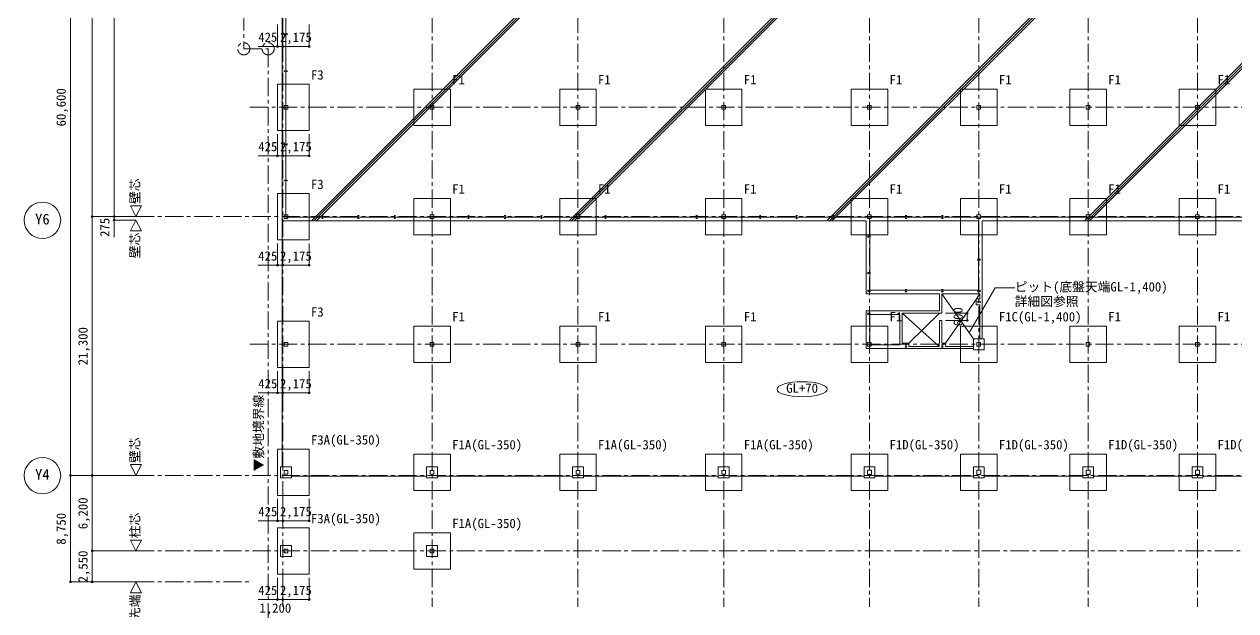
# Model space of a CAD drawing. Units: millimetres at full size, sheet at 1:300. Extents: x -272537 to 274500, y -185098 to 187500.
# Drawn here: x 43021 to 142749, y 77224 to 125473 of the extents above; entities that cross this region are included whole.
import ezdxf
from ezdxf.enums import TextEntityAlignment as Align

# ---------------------------------------------------------------- set-up
doc = ezdxf.new("R2010")
doc.units = ezdxf.units.MM
doc.header["$LTSCALE"] = 300
doc.header["$PDMODE"] = 32
doc.header["$PDSIZE"] = 150
doc.linetypes.add('CHAIN1', pattern=[8, 5, -1, 1, -1])
for name, color, linetype, lineweight in [('0-0_基準線', 7, 'Continuous', 9), ('0-1_躯体', 2, 'Continuous', 9), ('0-2_間仕切り', 7, 'Continuous', 9), ('0-6_文字', 2, 'Continuous', 5), ('0-7_寸法', 2, 'Continuous', 5), ('0-8_補助線', 4, 'Continuous', 5), ('0-C_ガス設備', 7, 'Continuous', 9), ('0-D_防災設備', 6, 'CHAIN1', 20), ('0-F_', 4, 'CHAIN1', 5), ('1-0_基準線', 3, 'Continuous', 13), ('1-7_寸法', 4, 'Continuous', 5)]:
    doc.layers.add(name, color=color, linetype=linetype, lineweight=lineweight)
doc.layers.add('8-0_基準線', color=2, linetype='Continuous')
doc.styles.add('ＭＳ ゴシック', font='')
doc.styles.get('ＭＳ ゴシック').set_extended_font_data('MS Gothic')

# ---------------------------------------------------------------- blocks, each defined once
blk = doc.blocks.new('12')
at = {"layer": '0-7_寸法', "color": 7, "lineweight": 9}
blk.add_lwpolyline([(187.5, 450), (-712.5, 0), (187.5, -450)], close=True, dxfattribs=at)

msp = doc.modelspace()

# ---------------------------------------------------------------- linework, layer by layer
at = {"layer": '0-0_基準線'}
for p, q in [((64421.9, 124605.8), (64421.9, 124730.8)), ((64421.9, 124668.3), (64671.9, 124668.3)), ((64671.9, 124605.8), (64671.9, 124730.8)), ((64421.9, 121555.8), (64421.9, 121680.8)), ((64671.9, 121555.8), (64671.9, 121680.8)), ((64421.9, 121618.3), (64671.9, 121618.3)), ((64421.9, 115530.8), (64421.9, 115655.8)), ((64421.9, 115593.3), (64671.9, 115593.3)), ((64671.9, 115530.8), (64671.9, 115655.8)), ((64421.9, 112555.8), (64421.9, 112680.8)), ((64421.9, 112618.3), (64671.9, 112618.3)), ((64671.9, 112555.8), (64671.9, 112680.8)), ((67509.4, 109743.3), (67634.4, 109743.3)), ((67571.9, 109743.3), (67571.9, 109493.3)), ((70459.4, 109743.3), (70584.4, 109743.3)), ((70521.9, 109743.3), (70521.9, 109493.3)), ((73459.4, 109743.3), (73584.4, 109743.3)), ((73521.9, 109743.3), (73521.9, 109493.3)), ((79534.4, 109743.3), (79659.4, 109743.3)), ((79596.9, 109743.3), (79596.9, 109493.3)), ((82534.4, 109743.3), (82659.4, 109743.3)), ((82596.9, 109743.3), (82596.9, 109493.3)), ((85534.4, 109743.3), (85659.4, 109743.3)), ((85596.9, 109743.3), (85596.9, 109493.3)), ((90809.4, 109743.3), (90934.4, 109743.3)), ((90871.9, 109743.3), (90871.9, 109493.3)), ((98309.4, 109743.3), (98434.4, 109743.3)), ((98371.9, 109743.3), (98371.9, 109493.3)), ((103534.4, 109743.3), (103659.4, 109743.3)), ((103596.9, 109743.3), (103596.9, 109493.3)), ((106534.4, 109743.3), (106659.4, 109743.3)), ((106596.9, 109743.3), (106596.9, 109493.3)), ((109534.4, 109743.3), (109659.4, 109743.3)), ((109596.9, 109743.3), (109596.9, 109493.3)), ((115534.4, 109743.3), (115659.4, 109743.3)), ((115596.9, 109743.3), (115596.9, 109493.3)), ((118534.4, 109743.3), (118659.4, 109743.3)), ((118596.9, 109743.3), (118596.9, 109493.3)), ((67509.4, 109493.3), (67634.4, 109493.3)), ((70459.4, 109493.3), (70584.4, 109493.3)), ((73459.4, 109493.3), (73584.4, 109493.3)), ((79534.4, 109493.3), (79659.4, 109493.3)), ((82534.4, 109493.3), (82659.4, 109493.3)), ((85534.4, 109493.3), (85659.4, 109493.3)), ((90809.4, 109493.3), (90934.4, 109493.3)), ((98309.4, 109493.3), (98434.4, 109493.3)), ((103534.4, 109493.3), (103659.4, 109493.3)), ((106534.4, 109493.3), (106659.4, 109493.3)), ((109534.4, 109493.3), (109659.4, 109493.3)), ((115534.4, 109493.3), (115659.4, 109493.3)), ((118534.4, 109493.3), (118659.4, 109493.3)), ((112421.9, 88793.3), (112771.9, 88793.3)), ((112421.9, 88443.3), (112421.9, 88793.3)), ((121421.9, 88793.3), (121771.9, 88793.3)), ((121771.9, 88793.3), (121771.9, 88443.3)), ((130421.9, 88793.3), (130771.9, 88793.3)), ((130421.9, 88443.3), (130421.9, 88793.3)), ((139421.9, 88793.3), (139771.9, 88793.3)), ((139421.9, 88443.3), (139421.9, 88793.3))]:
    msp.add_line(p, q, dxfattribs=at)
at = {"layer": '0-0_基準線', "color": 3, "lineweight": 13}
for p, q in [((112480.9, 107935.2), (112471.9, 107935.2)), ((112480.9, 108021.2), (112480.9, 108085.2)), ((112480.9, 107999.2), (112480.9, 107935.2)), ((112648.9, 108013.2), (112488.9, 108013.2)), ((112488.9, 108007.2), (112648.9, 108007.2)), ((112656.9, 108085.2), (112665.9, 108085.2)), ((112656.9, 108021.2), (112656.9, 108085.2)), ((112656.9, 107999.2), (112656.9, 107935.2)), ((112665.9, 107935.2), (112656.9, 107935.2)), ((112665.9, 108085.2), (112665.9, 107935.2)), ((121527.9, 106035), (121527.9, 106185)), ((121527.9, 106185), (121536.9, 106185)), ((121536.9, 106035), (121527.9, 106035)), ((121536.9, 106121), (121536.9, 106185)), ((121536.9, 106099), (121536.9, 106035)), ((121704.9, 106113), (121544.9, 106113)), ((121544.9, 106107), (121704.9, 106107)), ((121712.9, 106185), (121721.9, 106185)), ((121712.9, 106121), (121712.9, 106185)), ((121712.9, 106099), (121712.9, 106035)), ((112480.9, 104935.2), (112471.9, 104935.2)), ((112480.9, 105021.2), (112480.9, 105085.2)), ((112480.9, 104999.2), (112480.9, 104935.2)), ((112648.9, 105013.2), (112488.9, 105013.2)), ((112488.9, 105007.2), (112648.9, 105007.2)), ((112656.9, 105085.2), (112665.9, 105085.2)), ((112656.9, 105021.2), (112656.9, 105085.2)), ((112656.9, 104999.2), (112656.9, 104935.2)), ((112665.9, 104935.2), (112656.9, 104935.2)), ((112665.9, 105085.2), (112665.9, 104935.2)), ((112480.9, 103455.8), (112471.9, 103455.8)), ((112480.9, 103541.8), (112480.9, 103605.8)), ((112480.9, 103519.8), (112480.9, 103455.8)), ((112648.9, 103533.8), (112488.9, 103533.8)), ((112488.9, 103527.8), (112648.9, 103527.8)), ((112656.9, 103605.8), (112665.9, 103605.8)), ((112656.9, 103541.8), (112656.9, 103605.8)), ((112656.9, 103519.8), (112656.9, 103455.8)), ((112665.9, 103455.8), (112656.9, 103455.8)), ((112665.9, 103605.8), (112665.9, 103455.8)), ((115521.9, 103662.3), (115671.9, 103662.3)), ((115521.9, 103653.3), (115521.9, 103662.3)), ((115585.9, 103653.3), (115521.9, 103653.3)), ((115585.9, 103477.3), (115521.9, 103477.3)), ((115593.9, 103645.3), (115593.9, 103485.3)), ((115599.9, 103485.3), (115599.9, 103645.3)), ((115607.9, 103653.3), (115671.9, 103653.3)), ((115607.9, 103477.3), (115671.9, 103477.3)), ((115671.9, 103662.3), (115671.9, 103653.3)), ((115671.9, 103477.3), (115671.9, 103468.3)), ((118521.9, 103662.3), (118671.9, 103662.3)), ((118521.9, 103653.3), (118521.9, 103662.3)), ((118585.9, 103653.3), (118521.9, 103653.3)), ((118585.9, 103477.3), (118521.9, 103477.3)), ((118593.9, 103645.3), (118593.9, 103485.3)), ((118599.9, 103485.3), (118599.9, 103645.3)), ((118607.9, 103653.3), (118671.9, 103653.3)), ((118607.9, 103477.3), (118671.9, 103477.3)), ((118671.9, 103662.3), (118671.9, 103653.3)), ((118671.9, 103477.3), (118671.9, 103468.3)), ((121527.9, 103455.8), (121527.9, 103605.8)), ((121527.9, 103605.8), (121536.9, 103605.8)), ((121536.9, 103455.8), (121527.9, 103455.8)), ((121536.9, 103541.8), (121536.9, 103605.8)), ((121536.9, 103519.8), (121536.9, 103455.8)), ((121704.9, 103533.8), (121544.9, 103533.8)), ((121544.9, 103527.8), (121704.9, 103527.8)), ((121712.9, 103605.8), (121721.9, 103605.8)), ((121712.9, 103541.8), (121712.9, 103605.8)), ((121712.9, 103519.8), (121712.9, 103455.8)), ((112480.9, 101666.8), (112480.9, 101730.8)), ((112656.9, 101730.8), (112665.9, 101730.8)), ((112656.9, 101666.8), (112656.9, 101730.8)), ((112665.9, 101730.8), (112665.9, 101580.8)), ((121527.9, 102551.7), (121527.9, 102701.7)), ((121527.9, 102701.7), (121536.9, 102701.7)), ((121536.9, 102551.7), (121527.9, 102551.7)), ((121536.9, 102637.7), (121536.9, 102701.7)), ((121536.9, 102615.7), (121536.9, 102551.7)), ((121704.9, 102629.7), (121544.9, 102629.7)), ((121544.9, 102623.7), (121704.9, 102623.7)), ((121712.9, 102701.7), (121721.9, 102701.7)), ((121712.9, 102637.7), (121712.9, 102701.7)), ((121712.9, 102615.7), (121712.9, 102551.7)), ((112480.9, 101580.8), (112471.9, 101580.8)), ((112480.9, 101644.8), (112480.9, 101580.8)), ((112648.9, 101658.8), (112488.9, 101658.8)), ((112488.9, 101652.8), (112648.9, 101652.8)), ((112656.9, 101644.8), (112656.9, 101580.8)), ((112665.9, 101580.8), (112656.9, 101580.8)), ((115521.9, 99112.3), (115671.9, 99112.3)), ((115521.9, 99103.3), (115521.9, 99112.3)), ((115585.9, 99103.3), (115521.9, 99103.3)), ((115585.9, 98927.3), (115521.9, 98927.3)), ((115593.9, 99095.3), (115593.9, 98935.3)), ((115599.9, 98935.3), (115599.9, 99095.3)), ((115607.9, 99103.3), (115671.9, 99103.3)), ((115607.9, 98927.3), (115671.9, 98927.3)), ((115671.9, 99112.3), (115671.9, 99103.3)), ((115671.9, 98927.3), (115671.9, 98918.3)), ((118521.9, 99112.3), (118671.9, 99112.3)), ((118521.9, 99103.3), (118521.9, 99112.3)), ((118585.9, 99103.3), (118521.9, 99103.3)), ((118585.9, 98927.3), (118521.9, 98927.3)), ((118593.9, 99095.3), (118593.9, 98935.3)), ((118599.9, 98935.3), (118599.9, 99095.3)), ((118607.9, 99103.3), (118671.9, 99103.3)), ((118607.9, 98927.3), (118671.9, 98927.3)), ((118671.9, 99112.3), (118671.9, 99103.3)), ((118671.9, 98927.3), (118671.9, 98918.3))]:
    msp.add_line(p, q, dxfattribs=at)
at = {"layer": '0-0_基準線'}
for points in [[(64421.9, 118793.3), (64721.9, 118793.3), (64721.9, 118493.3), (64421.9, 118493.3)], [(76446.9, 118793.3), (76746.9, 118793.3), (76746.9, 118493.3), (76446.9, 118493.3)], [(88446.9, 118793.3), (88746.9, 118793.3), (88746.9, 118493.3), (88446.9, 118493.3)], [(100446.9, 118793.3), (100746.9, 118793.3), (100746.9, 118493.3), (100446.9, 118493.3)], [(112446.9, 118793.3), (112746.9, 118793.3), (112746.9, 118493.3), (112446.9, 118493.3)], [(121446.9, 118793.3), (121746.9, 118793.3), (121746.9, 118493.3), (121446.9, 118493.3)], [(130446.9, 118793.3), (130746.9, 118793.3), (130746.9, 118493.3), (130446.9, 118493.3)], [(139446.9, 118793.3), (139746.9, 118793.3), (139746.9, 118493.3), (139446.9, 118493.3)], [(64421.9, 109793.3), (64721.9, 109793.3), (64721.9, 109493.3), (64421.9, 109493.3)], [(76446.9, 109793.3), (76746.9, 109793.3), (76746.9, 109493.3), (76446.9, 109493.3)], [(88446.9, 109793.3), (88746.9, 109793.3), (88746.9, 109493.3), (88446.9, 109493.3)], [(100446.9, 109793.3), (100746.9, 109793.3), (100746.9, 109493.3), (100446.9, 109493.3)], [(112446.9, 109793.3), (112746.9, 109793.3), (112746.9, 109493.3), (112446.9, 109493.3)], [(121446.9, 109793.3), (121746.9, 109793.3), (121746.9, 109493.3), (121446.9, 109493.3)], [(130446.9, 109793.3), (130746.9, 109793.3), (130746.9, 109493.3), (130446.9, 109493.3)], [(139446.9, 109793.3), (139746.9, 109793.3), (139746.9, 109493.3), (139446.9, 109493.3)], [(64421.9, 99293.3), (64721.9, 99293.3), (64721.9, 98993.3), (64421.9, 98993.3)], [(76446.9, 99293.3), (76746.9, 99293.3), (76746.9, 98993.3), (76446.9, 98993.3)], [(88446.9, 99293.3), (88746.9, 99293.3), (88746.9, 98993.3), (88446.9, 98993.3)], [(100446.9, 99293.3), (100746.9, 99293.3), (100746.9, 98993.3), (100446.9, 98993.3)], [(112446.9, 99293.3), (112746.9, 99293.3), (112746.9, 98993.3), (112446.9, 98993.3)], [(121446.9, 99293.3), (121746.9, 99293.3), (121746.9, 98993.3), (121446.9, 98993.3)], [(130446.9, 99293.3), (130746.9, 99293.3), (130746.9, 98993.3), (130446.9, 98993.3)], [(139446.9, 99293.3), (139746.9, 99293.3), (139746.9, 98993.3), (139446.9, 98993.3)], [(64421.9, 88768.3), (64721.9, 88768.3), (64721.9, 88468.3), (64421.9, 88468.3)], [(76446.9, 88768.3), (76746.9, 88768.3), (76746.9, 88468.3), (76446.9, 88468.3)], [(88446.9, 88768.3), (88746.9, 88768.3), (88746.9, 88468.3), (88446.9, 88468.3)], [(100446.9, 88768.3), (100746.9, 88768.3), (100746.9, 88468.3), (100446.9, 88468.3)], [(64421.9, 82293.3), (64721.9, 82293.3), (64721.9, 81993.3), (64421.9, 81993.3)], [(76446.9, 82293.3), (76746.9, 82293.3), (76746.9, 81993.3), (76446.9, 81993.3)]]:
    msp.add_lwpolyline(points, close=True, dxfattribs=at)
at = {"layer": '0-0_基準線', "color": 3, "lineweight": 13}
for points in [[(112471.9, 107935.2), (112471.9, 108085.2), (112480.9, 108085.2)], [(121721.9, 106185), (121721.9, 106035), (121712.9, 106035)], [(112471.9, 104935.2), (112471.9, 105085.2), (112480.9, 105085.2)], [(112471.9, 103455.8), (112471.9, 103605.8), (112480.9, 103605.8)], [(115671.9, 103468.3), (115521.9, 103468.3), (115521.9, 103477.3)], [(118671.9, 103468.3), (118521.9, 103468.3), (118521.9, 103477.3)], [(121721.9, 103605.8), (121721.9, 103455.8), (121712.9, 103455.8)], [(112471.9, 101580.8), (112471.9, 101730.8), (112480.9, 101730.8)], [(121721.9, 102701.7), (121721.9, 102551.7), (121712.9, 102551.7)], [(115671.9, 98918.3), (115521.9, 98918.3), (115521.9, 98927.3)], [(118671.9, 98918.3), (118521.9, 98918.3), (118521.9, 98927.3)]]:
    msp.add_lwpolyline(points, dxfattribs=at)
at = {"layer": '0-0_基準線'}
for points in [[(112771.9, 88793.3), (112771.9, 88443.3), (112421.9, 88443.3)], [(121771.9, 88443.3), (121421.9, 88443.3), (121421.9, 88793.3)], [(130771.9, 88793.3), (130771.9, 88443.3), (130421.9, 88443.3)], [(139771.9, 88793.3), (139771.9, 88443.3), (139421.9, 88443.3)]]:
    msp.add_lwpolyline(points, dxfattribs=at)
at = {"layer": '0-0_基準線', "color": 3, "lineweight": 13}
for centre, start, end in [((112488.9, 108021.2), 180, 270), ((112488.9, 107999.2), 90, 180), ((112648.9, 108021.2), 270, 0), ((112648.9, 107999.2), 0, 90), ((121544.9, 106121), 180, 270), ((121544.9, 106099), 90, 180), ((121704.9, 106121), 270, 0), ((121704.9, 106099), 0, 90), ((112488.9, 105021.2), 180, 270), ((112488.9, 104999.2), 90, 180), ((112648.9, 105021.2), 270, 0), ((112648.9, 104999.2), 0, 90), ((112488.9, 103541.8), 180, 270), ((112488.9, 103519.8), 90, 180), ((112648.9, 103541.8), 270, 0), ((112648.9, 103519.8), 0, 90), ((115585.9, 103645.3), 0, 90), ((115585.9, 103485.3), 270, 0), ((115607.9, 103645.3), 90, 180), ((115607.9, 103485.3), 180, 270), ((118585.9, 103645.3), 0, 90), ((118585.9, 103485.3), 270, 0), ((118607.9, 103645.3), 90, 180), ((118607.9, 103485.3), 180, 270), ((121544.9, 103541.8), 180, 270), ((121544.9, 103519.8), 90, 180), ((121704.9, 103541.8), 270, 0), ((121704.9, 103519.8), 0, 90), ((121544.9, 102637.7), 180, 270), ((121544.9, 102615.7), 90, 180), ((121704.9, 102637.7), 270, 0), ((121704.9, 102615.7), 0, 90), ((112488.9, 101666.8), 180, 270), ((112488.9, 101644.8), 90, 180), ((112648.9, 101666.8), 270, 0), ((112648.9, 101644.8), 0, 90), ((115585.9, 99095.3), 0, 90), ((115585.9, 98935.3), 270, 0), ((115607.9, 99095.3), 90, 180), ((115607.9, 98935.3), 180, 270), ((118585.9, 99095.3), 0, 90), ((118585.9, 98935.3), 270, 0), ((118607.9, 99095.3), 90, 180), ((118607.9, 98935.3), 180, 270)]:
    msp.add_arc(centre, 8, start, end, dxfattribs=at)
at = {"layer": '0-1_躯体', "lineweight": 18}
for p, q in [((75096.9, 120143.3), (75096.9, 117143.3)), ((78096.9, 120143.3), (75096.9, 120143.3)), ((78096.9, 117143.3), (78096.9, 120143.3)), ((87096.9, 120143.3), (87096.9, 117143.3)), ((90096.9, 120143.3), (87096.9, 120143.3)), ((90096.9, 117143.3), (90096.9, 120143.3)), ((99096.9, 120143.3), (99096.9, 117143.3)), ((102096.9, 120143.3), (99096.9, 120143.3)), ((102096.9, 117143.3), (102096.9, 120143.3)), ((111096.9, 120143.3), (111096.9, 117143.3)), ((114096.9, 120143.3), (111096.9, 120143.3)), ((114096.9, 117143.3), (114096.9, 120143.3)), ((120096.9, 120143.3), (120096.9, 117143.3)), ((123096.9, 120143.3), (120096.9, 120143.3)), ((123096.9, 117143.3), (123096.9, 120143.3)), ((129096.9, 120143.3), (129096.9, 117143.3)), ((132096.9, 120143.3), (129096.9, 120143.3)), ((132096.9, 117143.3), (132096.9, 120143.3)), ((138096.9, 120143.3), (138096.9, 117143.3)), ((141096.9, 120143.3), (138096.9, 120143.3)), ((141096.9, 117143.3), (141096.9, 120143.3)), ((66471.9, 116743.3), (63871.9, 116743.3)), ((75096.9, 117143.3), (78096.9, 117143.3)), ((87096.9, 117143.3), (90096.9, 117143.3)), ((99096.9, 117143.3), (102096.9, 117143.3)), ((111096.9, 117143.3), (114096.9, 117143.3)), ((120096.9, 117143.3), (123096.9, 117143.3)), ((129096.9, 117143.3), (132096.9, 117143.3)), ((138096.9, 117143.3), (141096.9, 117143.3)), ((75096.9, 111143.3), (75096.9, 108143.3)), ((78096.9, 111143.3), (75096.9, 111143.3)), ((78096.9, 108143.3), (78096.9, 111143.3)), ((87096.9, 111143.3), (87096.9, 108143.3)), ((90096.9, 111143.3), (87096.9, 111143.3)), ((90096.9, 108143.3), (90096.9, 111143.3)), ((99096.9, 111143.3), (99096.9, 108143.3)), ((102096.9, 111143.3), (99096.9, 111143.3)), ((102096.9, 108143.3), (102096.9, 111143.3)), ((129096.9, 111143.3), (129096.9, 108143.3)), ((132096.9, 111143.3), (129096.9, 111143.3)), ((132096.9, 108143.3), (132096.9, 111143.3)), ((138096.9, 111143.3), (138096.9, 108143.3)), ((141096.9, 111143.3), (138096.9, 111143.3)), ((141096.9, 108143.3), (141096.9, 111143.3)), ((66471.9, 107743.3), (63871.9, 107743.3)), ((75096.9, 108143.3), (78096.9, 108143.3)), ((87096.9, 108143.3), (90096.9, 108143.3)), ((99096.9, 108143.3), (102096.9, 108143.3)), ((129096.9, 108143.3), (132096.9, 108143.3)), ((138096.9, 108143.3), (141096.9, 108143.3)), ((75096.9, 100643.3), (75096.9, 97643.3)), ((78096.9, 100643.3), (75096.9, 100643.3)), ((78096.9, 97643.3), (78096.9, 100643.3)), ((87096.9, 100643.3), (87096.9, 97643.3)), ((90096.9, 100643.3), (87096.9, 100643.3)), ((90096.9, 97643.3), (90096.9, 100643.3)), ((99096.9, 100643.3), (99096.9, 97643.3)), ((102096.9, 100643.3), (99096.9, 100643.3)), ((102096.9, 97643.3), (102096.9, 100643.3)), ((111096.9, 100643.3), (111096.9, 97643.3)), ((114096.9, 100643.3), (111096.9, 100643.3)), ((114096.9, 97643.3), (114096.9, 100643.3)), ((120096.9, 100643.3), (120096.9, 97643.3)), ((123096.9, 100643.3), (120096.9, 100643.3)), ((123096.9, 97643.3), (123096.9, 100643.3)), ((129096.9, 100643.3), (129096.9, 97643.3)), ((132096.9, 100643.3), (129096.9, 100643.3)), ((132096.9, 97643.3), (132096.9, 100643.3)), ((138096.9, 100643.3), (138096.9, 97643.3)), ((141096.9, 100643.3), (138096.9, 100643.3)), ((141096.9, 97643.3), (141096.9, 100643.3)), ((66471.9, 97243.3), (63871.9, 97243.3)), ((75096.9, 97643.3), (78096.9, 97643.3)), ((87096.9, 97643.3), (90096.9, 97643.3)), ((99096.9, 97643.3), (102096.9, 97643.3)), ((111096.9, 97643.3), (114096.9, 97643.3)), ((120096.9, 97643.3), (123096.9, 97643.3)), ((129096.9, 97643.3), (132096.9, 97643.3)), ((138096.9, 97643.3), (141096.9, 97643.3)), ((75096.9, 90118.3), (75096.9, 87118.3)), ((78096.9, 90118.3), (75096.9, 90118.3)), ((78096.9, 87118.3), (78096.9, 90118.3)), ((87096.9, 90118.3), (87096.9, 87118.3)), ((90096.9, 90118.3), (87096.9, 90118.3)), ((90096.9, 87118.3), (90096.9, 90118.3)), ((99096.9, 90118.3), (99096.9, 87118.3)), ((102096.9, 90118.3), (99096.9, 90118.3)), ((102096.9, 87118.3), (102096.9, 90118.3)), ((111096.9, 90118.3), (111096.9, 87118.3)), ((114096.9, 90118.3), (111096.9, 90118.3)), ((114096.9, 87118.3), (114096.9, 90118.3)), ((120096.9, 90118.3), (120096.9, 87118.3)), ((123096.9, 90118.3), (120096.9, 90118.3)), ((123096.9, 87118.3), (123096.9, 90118.3)), ((129096.9, 90118.3), (129096.9, 87118.3)), ((132096.9, 90118.3), (129096.9, 90118.3)), ((132096.9, 87118.3), (132096.9, 90118.3)), ((138096.9, 90118.3), (138096.9, 87118.3)), ((141096.9, 90118.3), (138096.9, 90118.3)), ((141096.9, 87118.3), (141096.9, 90118.3)), ((75096.9, 87118.3), (78096.9, 87118.3)), ((87096.9, 87118.3), (90096.9, 87118.3)), ((99096.9, 87118.3), (102096.9, 87118.3)), ((111096.9, 87118.3), (114096.9, 87118.3)), ((120096.9, 87118.3), (123096.9, 87118.3)), ((129096.9, 87118.3), (132096.9, 87118.3)), ((138096.9, 87118.3), (141096.9, 87118.3)), ((66471.9, 86718.3), (63871.9, 86718.3)), ((75096.9, 83643.3), (75096.9, 80643.3)), ((78096.9, 83643.3), (75096.9, 83643.3)), ((78096.9, 80643.3), (78096.9, 83643.3)), ((66471.9, 80243.3), (63871.9, 80243.3)), ((75096.9, 80643.3), (78096.9, 80643.3))]:
    msp.add_line(p, q, dxfattribs=at)
at = {"layer": '0-1_躯体', "color": 1}
for p, q in [((111096.9, 111143.3), (111096.9, 108143.3)), ((114096.9, 111143.3), (111096.9, 111143.3)), ((114096.9, 108143.3), (114096.9, 111143.3)), ((120096.9, 111143.3), (120096.9, 108143.3)), ((123096.9, 111143.3), (120096.9, 111143.3)), ((123096.9, 108143.3), (123096.9, 111143.3)), ((111096.9, 108143.3), (114096.9, 108143.3)), ((120096.9, 108143.3), (123096.9, 108143.3))]:
    msp.add_line(p, q, dxfattribs=at)
at = {"layer": '0-1_躯体', "lineweight": 18}
for points in [[(66471.9, 116743.3), (66471.9, 120543.3), (63871.9, 120543.3), (63871.9, 116743.3)], [(66471.9, 107743.3), (66471.9, 111543.3), (63871.9, 111543.3), (63871.9, 107743.3)], [(66471.9, 97243.3), (66471.9, 101043.3), (63871.9, 101043.3), (63871.9, 97243.3)], [(66471.9, 86718.3), (66471.9, 90518.3), (63871.9, 90518.3), (63871.9, 86718.3)], [(66471.9, 80243.3), (66471.9, 84043.3), (63871.9, 84043.3), (63871.9, 80243.3)]]:
    msp.add_lwpolyline(points, dxfattribs=at)
at = {"layer": '0-2_間仕切り', "color": 3, "lineweight": 13}
for p, q in [((64246.9, 148993.3), (64246.9, 89068.3)), ((64546.9, 109593.3), (64546.9, 144368.3)), ((64246.9, 109293.3), (112321.9, 109293.3)), ((112321.9, 109593.3), (64546.9, 109593.3)), ((157546.9, 109593.3), (121871.9, 109593.3)), ((121871.9, 109293.3), (157246.9, 109293.3)), ((118371.9, 101893.3), (118371.9, 103293.3)), ((118551.9, 103293.3), (118551.9, 101713.3)), ((118551.9, 103293.3), (121691.9, 103293.3)), ((121371.9, 102376.7), (121371.9, 102876.7)), ((121371.9, 102876.7), (121691.9, 102876.7)), ((121691.9, 102876.7), (121691.9, 103293.3)), ((121871.9, 99593.3), (121871.9, 103293.3)), ((112321.9, 98793.3), (112321.9, 101893.3)), ((112321.9, 101893.3), (118371.9, 101893.3)), ((121371.9, 102376.7), (121691.9, 102376.7)), ((121691.9, 99593.3), (121691.9, 102376.7)), ((112621.9, 99093.3), (112621.9, 101593.3)), ((115274.6, 101713.3), (118551.9, 101713.3)), ((115274.6, 101713.3), (115274.6, 99243.3)), ((118371.9, 101113.3), (118551.9, 101113.3)), ((118371.9, 101113.3), (118371.9, 99243.3)), ((118551.9, 101113.3), (118551.9, 99243.3)), ((121146.9, 98793.3), (112321.9, 98793.3)), ((112621.9, 99093.3), (115094.6, 99093.3)), ((115846.9, 99243.3), (115274.6, 99243.3)), ((118346.9, 99243.3), (118346.9, 98973.3)), ((118371.9, 99243.3), (118346.9, 99243.3)), ((118846.9, 99243.3), (118551.9, 99243.3)), ((118846.9, 99243.3), (118846.9, 98973.3)), ((121146.9, 98973.3), (118846.9, 98973.3)), ((65021.9, 88168.3), (65021.9, 89068.3)), ((77046.9, 89068.3), (76146.9, 89068.3)), ((76146.9, 89068.3), (76146.9, 88168.3)), ((77046.9, 88168.3), (77046.9, 89068.3)), ((89046.9, 89068.3), (88146.9, 89068.3)), ((88146.9, 89068.3), (88146.9, 88168.3)), ((89046.9, 88168.3), (89046.9, 89068.3)), ((101046.9, 89068.3), (100146.9, 89068.3)), ((100146.9, 89068.3), (100146.9, 88168.3)), ((101046.9, 88168.3), (101046.9, 89068.3)), ((113046.9, 89068.3), (112146.9, 89068.3)), ((112146.9, 89068.3), (112146.9, 88168.3)), ((113046.9, 88168.3), (113046.9, 89068.3)), ((122046.9, 89068.3), (121146.9, 89068.3)), ((121146.9, 89068.3), (121146.9, 88168.3)), ((122046.9, 88168.3), (122046.9, 89068.3)), ((131046.9, 89068.3), (130146.9, 89068.3)), ((130146.9, 89068.3), (130146.9, 88168.3)), ((131046.9, 88168.3), (131046.9, 89068.3)), ((140046.9, 89068.3), (139146.9, 89068.3)), ((139146.9, 89068.3), (139146.9, 88168.3)), ((140046.9, 88168.3), (140046.9, 89068.3)), ((64121.9, 88168.3), (65021.9, 88168.3)), ((76146.9, 88293.3), (65021.9, 88293.3)), ((76146.9, 88168.3), (77046.9, 88168.3)), ((88146.9, 88293.3), (77046.9, 88293.3)), ((88146.9, 88168.3), (89046.9, 88168.3)), ((100146.9, 88293.3), (89046.9, 88293.3)), ((100146.9, 88168.3), (101046.9, 88168.3)), ((112146.9, 88293.3), (101046.9, 88293.3)), ((112146.9, 88168.3), (113046.9, 88168.3)), ((121146.9, 88293.3), (113046.9, 88293.3)), ((121146.9, 88168.3), (122046.9, 88168.3)), ((130146.9, 88293.3), (122046.9, 88293.3)), ((130146.9, 88168.3), (131046.9, 88168.3)), ((139146.9, 88293.3), (131046.9, 88293.3)), ((139146.9, 88168.3), (140046.9, 88168.3)), ((232146.9, 88293.3), (140046.9, 88293.3))]:
    msp.add_line(p, q, dxfattribs=at)
at = {"layer": '0-2_間仕切り', "color": 1}
for p, q in [((121871.9, 109593.3), (112321.9, 109593.3)), ((112321.9, 109293.3), (112321.9, 103293.3)), ((112621.9, 109293.3), (112621.9, 103593.3)), ((112621.9, 109293.3), (121571.9, 109293.3)), ((121571.9, 109293.3), (121571.9, 103593.3)), ((121871.9, 103293.3), (121871.9, 109293.3)), ((118371.9, 103293.3), (112321.9, 103293.3)), ((112621.9, 103593.3), (121571.9, 103593.3))]:
    msp.add_line(p, q, dxfattribs=at)
at = {"layer": '0-2_間仕切り'}
for p, q in [((120815.4, 100087), (122949.9, 103784.1)), ((124554.6, 103784.1), (122949.9, 103784.1)), ((118551.9, 103293.3), (121146.9, 99593.3)), ((118846.9, 99243.3), (121371.9, 102837.8)), ((121399.2, 102876.7), (121691.9, 103293.3)), ((115274.6, 101713.3), (118346.9, 98973.3)), ((115846.9, 99243.3), (118371.9, 101713.3))]:
    msp.add_line(p, q, dxfattribs=at)
at = {"layer": '0-2_間仕切り', "color": 4, "lineweight": 5}
for p, q in [((120651.9, 101713.3), (118851.9, 101713.3)), ((120651.9, 101113.3), (118851.9, 101113.3)), ((120651.9, 101113.3), (120651.9, 101713.3))]:
    msp.add_line(p, q, dxfattribs=at)
at = {"layer": '0-2_間仕切り', "color": 3, "lineweight": 13}
for points in [[(112621.9, 101593.3), (115094.6, 101593.3), (115094.6, 99093.3)], [(115846.9, 99243.3), (115846.9, 98973.3), (118346.9, 98973.3)], [(65021.9, 89068.3), (64121.9, 89068.3), (64121.9, 88168.3)]]:
    msp.add_lwpolyline(points, dxfattribs=at)
for points in [[(121146.9, 98693.3), (122046.9, 98693.3), (122046.9, 99593.3), (121146.9, 99593.3)], [(64121.9, 81693.3), (65021.9, 81693.3), (65021.9, 82593.3), (64121.9, 82593.3)], [(76146.9, 81693.3), (77046.9, 81693.3), (77046.9, 82593.3), (76146.9, 82593.3)]]:
    msp.add_lwpolyline(points, close=True, dxfattribs=at)
at = {"layer": '0-2_間仕切り', "color": 2}
for p in [(120651.9, 101713.3), (120651.9, 101113.3)]:
    msp.add_point(p, dxfattribs=at)
at = {"layer": '0-6_文字', "color": 4}
for p, q in [((63871.9, 123643.3), (63871.9, 125443.3)), ((64296.9, 123643.3), (64296.9, 125443.3)), ((66471.9, 123643.3), (66471.9, 125443.3)), ((63871.9, 123643.3), (62271.9, 123643.3)), ((64296.9, 123643.3), (63871.9, 123643.3)), ((66471.9, 123643.3), (64296.9, 123643.3)), ((63871.9, 114643.3), (63871.9, 116443.3)), ((64296.9, 114643.3), (64296.9, 116443.3)), ((66471.9, 114643.3), (66471.9, 116443.3)), ((63871.9, 114643.3), (62271.9, 114643.3)), ((64296.9, 114643.3), (63871.9, 114643.3)), ((66471.9, 114643.3), (64296.9, 114643.3)), ((63871.9, 105643.3), (63871.9, 107443.3)), ((64296.9, 105643.3), (64296.9, 107443.3)), ((66471.9, 105643.3), (66471.9, 107443.3)), ((63871.9, 105643.3), (62271.9, 105643.3)), ((64296.9, 105643.3), (63871.9, 105643.3)), ((66471.9, 105643.3), (64296.9, 105643.3)), ((63871.9, 95143.3), (63871.9, 96943.3)), ((64296.9, 95143.3), (64296.9, 96943.3)), ((66471.9, 95143.3), (66471.9, 96943.3)), ((63871.9, 95143.3), (62271.9, 95143.3)), ((64296.9, 95143.3), (63871.9, 95143.3)), ((66471.9, 95143.3), (64296.9, 95143.3)), ((63871.9, 84618.3), (63871.9, 86418.3)), ((64296.9, 84618.3), (64296.9, 86418.3)), ((66471.9, 84618.3), (66471.9, 86418.3)), ((63871.9, 84618.3), (62271.9, 84618.3)), ((64296.9, 84618.3), (63871.9, 84618.3)), ((66471.9, 84618.3), (64296.9, 84618.3)), ((63871.9, 78143.3), (63871.9, 79943.3)), ((64296.9, 78143.3), (64296.9, 79943.3)), ((66471.9, 78143.3), (66471.9, 79943.3)), ((63871.9, 78143.3), (62271.9, 78143.3)), ((64296.9, 78143.3), (63871.9, 78143.3)), ((66471.9, 78143.3), (64296.9, 78143.3))]:
    msp.add_line(p, q, dxfattribs=at)
at = {"layer": '0-6_文字'}
for p in [(63871.9, 123643.3), (64296.9, 123643.3), (66471.9, 123643.3), (63871.9, 114643.3), (64296.9, 114643.3), (66471.9, 114643.3), (63871.9, 105643.3), (64296.9, 105643.3), (66471.9, 105643.3), (63871.9, 95143.3), (64296.9, 95143.3), (66471.9, 95143.3), (63871.9, 84618.3), (64296.9, 84618.3), (66471.9, 84618.3), (63871.9, 78143.3), (64296.9, 78143.3), (66471.9, 78143.3)]:
    msp.add_point(p, dxfattribs=at)
at = {"layer": '0-7_寸法', "color": 4}
for p, q in [((48617.9, 109643.3), (52217.9, 109643.3)), ((48617.9, 109643.3), (50417.9, 109643.3)), ((50417.9, 109643.3), (52217.9, 109643.3)), ((50417.9, 109368.3), (52217.9, 109368.3)), ((50417.9, 109368.3), (50417.9, 107945.3)), ((46817.9, 88343.3), (48617.9, 88343.3)), ((48617.9, 88343.3), (52217.9, 88343.3)), ((50417.9, 88343.3), (52217.9, 88343.3)), ((48617.9, 82143.3), (52217.9, 82143.3)), ((46817.9, 79593.3), (52217.9, 79593.3)), ((50417.9, 79593.3), (52217.9, 79593.3))]:
    msp.add_line(p, q, dxfattribs=at)
at = {"layer": '0-7_寸法', "color": 3, "lineweight": 13}
for centre in [(44521.1, 109343.3), (44521.1, 88343.3)]:
    msp.add_circle(centre, 1500, dxfattribs=at)
at = {"layer": '0-7_寸法'}
for p in [(48617.9, 109643.3), (50417.9, 109643.3), (50417.9, 109368.3), (46817.9, 88343.3), (48617.9, 88343.3), (48617.9, 82143.3), (46817.9, 79593.3), (48617.9, 79593.3)]:
    msp.add_point(p, dxfattribs=at)
at = {"layer": '0-8_補助線'}
for p, q in [((66654.8, 109293.3), (106354.8, 148993.3)), ((66866.9, 109293.3), (106566.9, 148993.3)), ((67079.1, 109293.3), (106779.1, 148993.3)), ((87868, 109293.3), (127568, 148993.3)), ((88080.1, 109293.3), (127780.1, 148993.3)), ((88292.3, 109293.3), (127992.3, 148993.3)), ((109081.2, 109293.3), (148781.2, 148993.3)), ((109293.3, 109293.3), (148993.3, 148993.3)), ((109505.5, 109293.3), (149205.5, 148993.3)), ((130294.4, 109293.3), (169994.4, 148993.3)), ((130506.5, 109293.3), (170206.5, 148993.3)), ((130718.7, 109293.3), (170418.7, 148993.3))]:
    msp.add_line(p, q, dxfattribs=at)
at = {"layer": '0-C_ガス設備'}
msp.add_ellipse((107054.2, 95445.7), major_axis=(2067.2, 0), ratio=0.3, dxfattribs=at)
at = {"layer": '0-D_防災設備'}
msp.add_line((63096.6, 123452.6), (63096.5, 76238), dxfattribs=at)
msp.add_lwpolyline([(226035.1, 150405.8), (223034.8, 150406.8), (168368.4, 150423), (164469.1, 150424), (109800.8, 150440.1), (106801.5, 150441.1), (75356.8, 150450.3), (61097.1, 150453.7), (61096.4, 123453.2), (63096.6, 123452.6)], dxfattribs=at)
for centre in [(61096.4, 123453.2), (63096.6, 123452.6)]:
    msp.add_circle(centre, 500, dxfattribs=at)
at = {"layer": '0-F_'}
for p, q in [((64296.9, 162274.6), (64296.9, 77543.3)), ((76596.9, 162274.6), (76596.9, 77543.3)), ((88596.9, 162274.6), (88596.9, 77543.3)), ((100596.9, 162274.6), (100596.9, 77543.3)), ((112596.9, 162274.6), (112596.9, 77543.3)), ((121596.9, 162274.6), (121596.9, 77543.3)), ((130596.9, 162274.6), (130596.9, 77543.3)), ((139596.9, 162274.6), (139596.9, 77543.3)), ((61596.9, 118643.3), (252719.5, 118643.3)), ((52217.9, 109643.3), (252719.5, 109643.3)), ((61596.9, 99143.3), (252719.5, 99143.3)), ((52217.9, 88343.3), (252719.5, 88343.3)), ((52217.9, 82143.3), (252719.5, 82143.3))]:
    msp.add_line(p, q, dxfattribs=at)
at = {"layer": '0-F_', "color": 5}
msp.add_line((52217.9, 79593.3), (61596.9, 79593.3), dxfattribs=at)
at = {"layer": '1-0_基準線', "color": 4, "lineweight": 5}
msp.add_line((50417.9, 109368.3), (50417.9, 109643.3), dxfattribs=at)
at = {"layer": '1-7_寸法'}
for p, q in [((46817.9, 148943.3), (46817.9, 88343.3)), ((48617.9, 148943.3), (48617.9, 109643.3)), ((50417.9, 144443.3), (50417.9, 109643.3)), ((48617.9, 109643.3), (48617.9, 88343.3)), ((46817.9, 88343.3), (46817.9, 79593.3)), ((48617.9, 88343.3), (48617.9, 82143.3)), ((48617.9, 82143.3), (48617.9, 79593.3))]:
    msp.add_line(p, q, dxfattribs=at)

# ---------------------------------------------------------------- block references
at = {"layer": '0-7_寸法', "rotation": 90}
for p in [(52217.9, 110355.8), (52217.9, 89055.8), (52217.9, 82855.8)]:
    msp.add_blockref('12', p, dxfattribs=at)
at = {"layer": '0-7_寸法', "yscale": -1, "rotation": 270}
for p in [(52217.9, 108655.8), (52217.9, 78880.8)]:
    msp.add_blockref('12', p, dxfattribs=at)

# ---------------------------------------------------------------- texts
at = {"layer": '0-1_躯体', "style": 'ＭＳ ゴシック'}
for s, p in [('F3', (66621.9, 120693.3)), ('F1', (78246.9, 120293.3)), ('F1', (90246.9, 120293.3)), ('F1', (102246.9, 120293.3)), ('F1', (114246.9, 120293.3)), ('F1', (123246.9, 120293.3)), ('F1', (132246.9, 120293.3)), ('F1', (141246.9, 120293.3)), ('F3', (66621.9, 111693.3)), ('F1', (78246.9, 111293.3)), ('F1', (90246.9, 111293.3)), ('F1', (102246.9, 111293.3)), ('F1', (132246.9, 111293.3)), ('F1', (141246.9, 111293.3)), ('F3', (66621.9, 101193.3)), ('F1', (78246.9, 100793.3)), ('F1', (90246.9, 100793.3)), ('F1', (102246.9, 100793.3)), ('F1', (114246.9, 100793.3)), ('F1C(GL-1,400)', (123246.9, 100793.3)), ('F1', (132246.9, 100793.3)), ('F1', (141246.9, 100793.3)), ('F3A(GL-350)', (66621.9, 90668.3)), ('F1A(GL-350)', (78246.9, 90268.3)), ('F1A(GL-350)', (90246.9, 90268.3)), ('F1A(GL-350)', (102246.9, 90268.3)), ('F1D(GL-350)', (114246.9, 90268.3)), ('F1D(GL-350)', (123246.9, 90268.3)), ('F1D(GL-350)', (132246.9, 90268.3)), ('F1D(GL-350)', (141246.9, 90268.3)), ('F3A(GL-350)', (66621.9, 84193.3)), ('F1A(GL-350)', (78246.9, 83793.3))]:
    msp.add_text(s, height=769.8, dxfattribs=at).set_placement(p, align=Align.BOTTOM_LEFT)
at = {"layer": '0-1_躯体', "color": 1, "style": 'ＭＳ ゴシック'}
for p in [(114246.9, 111293.3), (123246.9, 111293.3)]:
    msp.add_text('F1', height=769.8, dxfattribs=at).set_placement(p, align=Align.BOTTOM_LEFT)
at = {"layer": '0-2_間仕切り', "color": 2, "style": 'ＭＳ ゴシック'}
for s, p in [('ピット(底盤天端GL-1,400)', (124554.6, 103259.1)), ('詳細図参照', (124554.6, 102059.1))]:
    msp.add_text(s, height=769.8, dxfattribs=at).set_placement(p, align=Align.BOTTOM_LEFT)
msp.add_text('600', height=769.8, rotation=90, dxfattribs=at).set_placement((120501.9, 100625.8), align=Align.BOTTOM_LEFT)
at = {"layer": '0-6_文字', "style": 'ＭＳ ゴシック'}
for s, p in [('425', (62284.4, 123793.3)), ('2,175', (64071.9, 123793.3)), ('425', (62284.4, 114793.3)), ('2,175', (64071.9, 114793.3)), ('425', (62284.4, 105793.3)), ('2,175', (64071.9, 105793.3)), ('425', (62284.4, 95293.3)), ('2,175', (64071.9, 95293.3)), ('425', (62284.4, 84768.3)), ('2,175', (64071.9, 84768.3)), ('425', (62284.4, 78293.3)), ('2,175', (64071.9, 78293.3)), ('1,200', (62384.2, 76829.3))]:
    msp.add_text(s, height=769.8, dxfattribs=at).set_placement(p, align=Align.BOTTOM_LEFT)
at = {"layer": '0-7_寸法', "style": 'ＭＳ ゴシック'}
for s, p in [('60,600', (46667.9, 117068.3)), ('壁芯', (52746.4, 110686.3)), ('壁芯', (52746.4, 106225.3)), ('21,300', (48467.9, 97418.3)), ('壁芯', (52746.4, 89386.3)), ('6,200', (48467.9, 83930.8)), ('8,750', (46667.9, 82655.8)), ('柱芯', (52746.4, 83186.3)), ('2,550', (48467.9, 79555.8)), ('庇先端', (52746.4, 75400.3))]:
    msp.add_text(s, height=769.8, rotation=90, dxfattribs=at).set_placement(p, align=Align.BOTTOM_LEFT)
at = {"layer": '0-7_寸法', "color": 7, "style": 'ＭＳ ゴシック'}
for s, p in [('Y6', (43917.1, 108739.3)), ('Y4', (43917.1, 87739.3))]:
    msp.add_text(s, height=879.8, dxfattribs=at).set_placement(p, align=Align.BOTTOM_LEFT)
at = {"layer": '0-C_ガス設備', "color": 2, "style": 'ＭＳ ゴシック'}
msp.add_text('GL+70', height=769.8, dxfattribs=at).set_placement((105741.7, 94920.7), align=Align.BOTTOM_LEFT)
at = {"layer": '0-D_防災設備', "color": 2, "style": 'ＭＳ ゴシック'}
msp.add_text('▼敷地境界線', height=769.8, rotation=90, dxfattribs=at).set_placement((62922.8, 88693.9), align=Align.BOTTOM_LEFT)
at = {"layer": '8-0_基準線', "style": 'ＭＳ ゴシック'}
msp.add_text('275', height=769.8, rotation=90, dxfattribs=at).set_placement((50268.5, 107976.8), align=Align.BOTTOM_LEFT)

doc.saveas('drawing.dxf')
